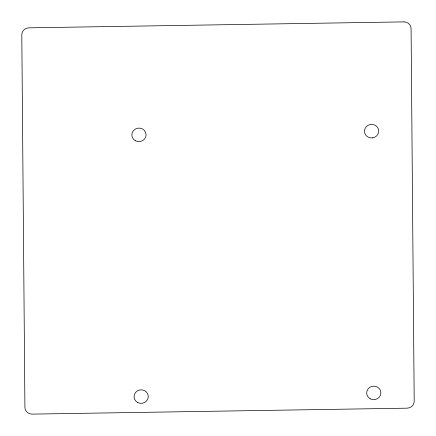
<?xml version="1.0" encoding="UTF-8"?>
<svg xmlns="http://www.w3.org/2000/svg" width="436" height="436" viewBox="0 0 436 436"><rect width="100%" height="100%" fill="white"/><g stroke="black" fill="none" stroke-linecap="round" stroke-linejoin="round"><path stroke-width="0.65" d="M372.78 137.825L370.922 137.907A7.123 6.769 -4.9 0 1 364.561 132.364L364.491 130.598A7.123 6.769 -4.9 0 1 371.619 124.391A7.123 6.769 -4.9 0 1 378.677 130.549A7.123 6.769 -4.9 0 1 372.78 137.825M403.9 21.882L28.863 27.833A7.123 6.769 -4.9 0 0 21.8 34.717L24.923 407.464A7.123 6.769 -4.9 0 0 32.101 414.118L407.137 408.167A7.123 6.769 -4.9 0 0 414.2 401.284L411.077 28.536A7.123 6.769 -4.9 0 0 403.9 21.882M135.443 140.784A7.134 6.78 -4.9 0 0 146.093 134.74A7.134 6.78 -4.9 0 0 135.345 129.04A7.134 6.78 -4.9 0 0 135.443 140.784M370.262 398.82A7.123 6.769 -4.9 0 0 380.895 392.787A7.123 6.769 -4.9 0 0 370.164 387.097A7.123 6.769 -4.9 0 0 370.262 398.82M137.645 402.51A7.123 6.769 -4.9 0 0 148.273 396.482A7.123 6.769 -4.9 0 0 137.547 390.787A7.123 6.769 -4.9 0 0 137.645 402.51"/></g></svg>
